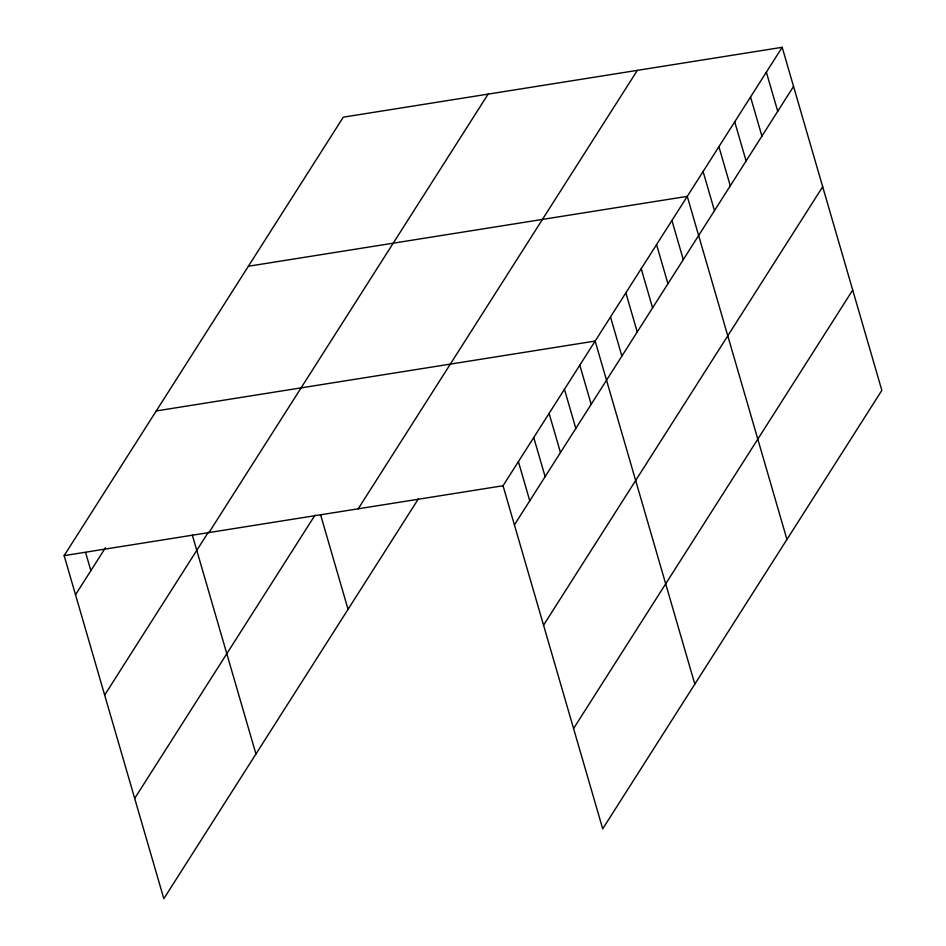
<?xml version="1.0" encoding="UTF-8"?>
<svg xmlns="http://www.w3.org/2000/svg" width="946" height="946" viewBox="0 0 946 946"><rect width="100%" height="100%" fill="white"/><g stroke="black" fill="none" stroke-linecap="round" stroke-linejoin="round"><path stroke-width="1.42" d="M418.439 498.767L163.824 898.7L64.151 555.621L343.292 117.174L782.176 47.3L881.849 390.379L602.708 828.826L503.036 485.747L782.176 47.3M75.514 594.762L105.455 547.734M104.663 695.062L208.286 532.291M208.983 532.563L488.124 94.115M134.687 798.4L315.077 515.062M358.203 508.806L637.344 70.359M514.411 524.888L793.552 86.441M543.548 625.188L822.689 186.74M573.572 728.526L852.713 290.079M248.384 266.24L687.269 196.366L786.942 539.457M156.267 410.931L595.152 341.057L694.825 684.135M64.151 555.621L503.036 485.747M766.355 72.144L777.73 111.285M750.545 96.989L761.92 136.129M734.723 121.833L746.098 160.986M718.901 146.677L730.277 185.83M703.091 171.522L714.467 210.674M671.92 220.489L683.296 259.63M656.571 244.6L667.935 283.741M641.211 268.711L652.586 307.864M625.862 292.822L637.237 331.975M610.513 316.945L621.877 356.086M579.803 365.168L591.179 404.32M564.455 389.291L575.818 428.432M549.094 413.402L560.47 452.543M533.745 437.513L545.121 476.654M518.396 461.624L529.76 500.777M320.528 514.6L348.057 609.33M192.322 535.058L255.94 754.009M85.589 552.476L90.875 570.651"/></g></svg>
